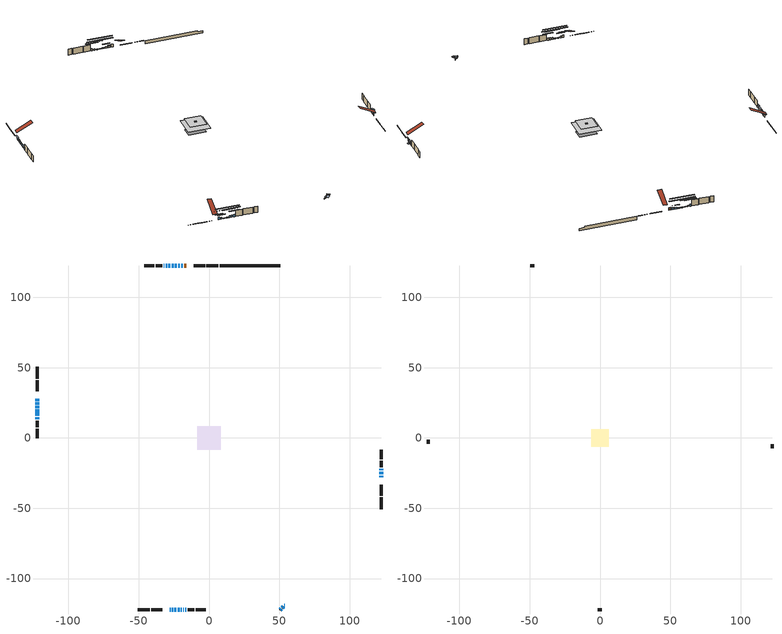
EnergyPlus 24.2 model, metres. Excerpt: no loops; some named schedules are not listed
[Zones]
conditioned space
 floor outside (Floor1 construction): -0.68,-0.68 -0.68,0.68 0.68,0.68 0.68,-0.68 z0.42
 floor outside (Floor2 construction): -2.67,-2.67 -2.67,2.67 2.67,2.67 2.67,-2.67 z0.42
 floor adiabatic (AdiabaticFloorConstruction): -8.28,-8.28 -8.28,8.28 8.28,8.28 8.28,-8.28 z2.86
 floor foundation (Slab1 construction): -6.64,-4.14 -6.64,4.14 6.64,4.14 6.64,-4.14 z-2.32
 wall outside (RimJoist1 construction): 6.64,122.4 -1.88,122.4 / -50.7,-122.4 -42.18,-122.4 / -122.4,50.7 -122.4,42.18 / 122.4,-50.7 122.4,-42.18 z0.42:0.72
 wall outside (RimJoist2 construction): -2.81,122.4 -10.89,122.4 / -41.25,-122.4 -33.17,-122.4 / -122.4,41.25 -122.4,33.17 / 122.4,-41.25 122.4,-33.17 z0.42:0.72
 wall outside (AdiabaticWallConstruction 1): -16.03,122.4 -17.58,122.4 z0.42:2.45
 wall outside (AdiabaticWallConstruction): -122.4,28.03 -122.4,26.2 / -28.03,-122.4 -27.27,-122.4 / -16.86,-122.4 -16.1,-122.4 z0.42:2.25; -122.4,25.27 -122.4,23.75 / -122.4,22.82 -122.4,21.29 / 122.4,-28.03 122.4,-26.81 / 122.4,-25.88 122.4,-24.05 / -122.4,20.36 -122.4,15.79 / -122.4,14.86 -122.4,13.34 z0.42:1.94; -18.51,122.4 -19.73,122.4 / -20.66,122.4 -21.88,122.4 / -26.34,-122.4 -25.57,-122.4 z0.42:1.64; 50.7,-122.4 51.56,-121.54 / -29.87,122.4 -30.78,122.4 z0.42:1.34; 52.22,-120.88 52.94,-120.16 / -22.81,122.4 -24.23,122.4 / -25.16,122.4 -26.59,122.4 / -27.51,122.4 -28.94,122.4 / -24.65,-122.4 -23.22,-122.4 / -22.29,-122.4 -20.87,-122.4 z0.42:1.03; 122.4,-23.12 122.4,-21.9 z0.42:1.84; -31.71,122.4 -32.32,122.4 / -19.94,-122.4 -19.33,-122.4 / -18.4,-122.4 -17.79,-122.4 z0.42:1.95; 53.59,-119.51 53.81,-119.29 z0.42:2.55
 wall outside (Wall1 construction): -33.25,122.4 -37.99,122.4 / -15.17,-122.4 -10.43,-122.4 / -122.4,12.41 -122.4,7.67 / 122.4,-20.97 122.4,-16.23 z0.42:5.3
 wall outside (Wall2 construction): -38.92,122.4 -45.98,122.4 / -9.5,-122.4 -2.45,-122.4 / -122.4,6.74 -122.4,-0.32 / 122.4,-15.3 122.4,-8.25 z0.42:5.3
 wall foundation (FoundationWall1 construction): 7.57,122.4,-2.32 7.57,122.4,0.42 46.39,122.4,0.42 46.39,122.4,-0.59 50.7,122.4,-0.59 50.7,122.4,-2.32
 window (WindowConstruction 18): -122.4,28.03 -122.4,26.2 z0.42:2.25
 window (WindowConstruction 7): -122.4,25.27 -122.4,23.75 z0.42:1.94
 window (WindowConstruction 8): -122.4,22.82 -122.4,21.29 z0.42:1.94
 window (WindowConstruction 9): 122.4,-28.03 122.4,-26.81 z0.42:1.94
 window (WindowConstruction 10): 122.4,-25.88 122.4,-24.05 z0.42:1.94
 window (WindowConstruction 11): -18.51,122.4 -19.73,122.4 z0.42:1.64
 window (WindowConstruction 12): -20.66,122.4 -21.88,122.4 z0.42:1.64
 window (WindowConstruction 13): -28.03,-122.4 -27.27,-122.4 z0.42:2.25
 window (WindowConstruction 14): -26.34,-122.4 -25.58,-122.4 z0.42:1.64
 window (WindowConstruction 15): 50.7,-122.4 51.56,-121.54 z0.42:1.33
 window (WindowConstruction 19): 52.22,-120.88 52.94,-120.16 z0.42:1.03
 window (WindowConstruction 16): -122.4,20.36 -122.4,15.79 z0.42:1.94
 window (WindowConstruction 17): -122.4,14.86 -122.4,13.34 z0.42:1.94
 window (WindowConstruction 20): -22.81,122.4 -24.23,122.4 z0.42:1.03
 window (WindowConstruction 21): -25.16,122.4 -26.58,122.4 z0.42:1.03
 window (WindowConstruction 22): -27.51,122.4 -28.94,122.4 z0.42:1.03
 window (WindowConstruction 23): -24.65,-122.4 -23.22,-122.4 z0.42:1.03
 window (WindowConstruction 24): -22.29,-122.4 -20.87,-122.4 z0.42:1.03
 window (WindowConstruction): 122.4,-23.12 122.4,-21.9 z0.42:1.84
 window (WindowConstruction 1): -29.87,122.4 -30.78,122.4 z0.42:1.33
 window (WindowConstruction 2): -31.71,122.4 -32.32,122.4 z0.42:1.94
 window (WindowConstruction 3): -19.94,-122.4 -19.33,-122.4 z0.42:1.94
 window (WindowConstruction 4): -18.4,-122.4 -17.79,-122.4 z0.42:1.94
 window (WindowConstruction 5): -16.86,-122.4 -16.1,-122.4 z0.42:2.25
 window (WindowConstruction 6): 53.59,-119.51 53.81,-119.29 z0.42:2.55
 door (Door): -16.03,122.4 -17.58,122.4 z0.42:2.45
 ceiling adiabatic (AdiabaticFloorConstruction): 8.28,-8.28 8.28,8.28 -8.28,8.28 -8.28,-8.28 z2.86
attic - vented
 floor to conditioned space (Floor3 construction Reversed): -0.68,-0.68 -0.68,0.68 0.68,0.68 0.68,-0.68 z5.3
 floor to conditioned space (Floor4 construction Reversed): -6.17,-6.17 -6.17,6.17 6.17,6.17 6.17,-6.17 z5.3
 wall outside (Wall3 construction): -46.9,122.4 -49.77,122.4 / -1.52,-122.4 1.35,-122.4 / -122.4,-1.25 -122.4,-4.11 / 122.4,-7.32 122.4,-4.45 z0.42:5.3
 roof outside (Roof1 construction): -15.1,122.4,5.3 -15.1,110.66,11.17 -11.82,110.66,11.17 -11.82,122.4,5.3; -28.96,-122.4,5.3 -28.96,-110.66,11.17 -32.24,-110.66,11.17 -32.24,-122.4,5.3; -122.4,28.96,5.3 -110.66,28.96,11.17 -110.66,32.24,11.17 -122.4,32.24,5.3; 122.4,-28.96,5.3 110.66,-28.96,11.17 110.66,-32.24,11.17 122.4,-32.24,5.3
shading: -122.4,25.29 -122.4,28.94 -123.01,28.94 -123.01,25.29 z3.16; -122.4,23.14 -122.4,25.88 -123.01,25.88 -123.01,23.14 z2.55; -122.4,20.68 -122.4,23.43 -123.01,23.43 -123.01,20.68 z2.55; 122.4,-25.59 122.4,-29.25 123.01,-29.25 123.01,-25.59 z3.16; 122.4,-22.83 122.4,-27.1 123.01,-27.1 123.01,-22.83 z3.16; -20.03,122.4 -18.21,122.4 -18.21,123.01 -20.03,123.01 z1.94; -24.01,122.4 -18.53,122.4 -18.53,123.01 -24.01,123.01 z3.77; -24.76,-122.4 -30.54,-122.4 -30.54,-123.01 -24.76,-123.01 z4.76; -23.07,-122.4 -28.85,-122.4 -28.85,-123.01 -23.07,-123.01 z4.15; 51.67,-121.43 50.59,-122.5 51.02,-122.94 52.1,-121.86 z1.48; 53.58,-119.52 51.57,-121.52 53.3,-123.25 55.31,-121.24 z1.94; -122.4,15.33 -122.4,20.82 -123.01,20.82 -123.01,15.33 z2.4; -122.4,12.43 -122.4,15.77 -123.01,15.77 -123.01,12.43 z2.86; -30.78,122.4 -16.26,122.4 -16.26,123.01 -30.78,123.01 z7.58; -35.05,122.4 -16.7,122.4 -16.7,123.01 -35.05,123.01 z9.49; -35.65,122.4 -20.81,122.4 -20.81,123.01 -35.65,123.01 z7.74; -16.51,-122.4 -31.35,-122.4 -31.35,-123.01 -16.51,-123.01 z7.74; -12.64,-122.4 -30.52,-122.4 -30.52,-123.01 -12.64,-123.01 z9.26; 122.4,-21.75 122.4,-23.27 124.84,-23.27 124.84,-21.75 z1.99; -36.19,122.4 -24.46,122.4 -24.46,123.01 -36.19,123.01 z6.74; -36.59,122.4 -27.44,122.4 -27.44,123.01 -36.59,123.01 z6.21; -13.92,-122.4 -25.35,-122.4 -25.35,-123.01 -13.92,-123.01 z7.35; -11.92,-122.4 -24.27,-122.4 -24.27,-123.01 -11.92,-123.01 z7.81; -12.67,-122.4 -20.29,-122.4 -20.29,-123.01 -12.67,-123.01 z5.68; 53.91,-119.18 53.49,-119.61 55.21,-121.34 55.64,-120.91 z2.7
[Building]
Building 1: Terrain=Suburbs
[Site:Location]
Edmonton Intl AP_AB: Latitude {deg}=53.31; Longitude {deg}=-113.58; Time Zone {hr}=-7; Elevation {m}=723; Keep Site Location Information=Yes
[Site:GroundTemperature:Shallow]
-1.56185, -3.61833, -3.78302, -2.80711, 1.11059, 5.01004, 8.39065, 10.5322, 10.7141, 8.97234, 5.67794, 1.89811
[Site:WaterMainsTemperature]
Calculation Method=Schedule; Temperature Schedule=mains temperature schedule
[Material] Roughness=Rough; Thermal Absorptance=0.9
Name | Thickness {m} | Conductivity {W/m-K} | Density {kg/m3} | Specific Heat {J/kg-K} | Solar Absorptance | Visible Absorptance
asphalt or fiberglass shingles | 0.00635 | 0.162714 | 1121.4 | 1465.45 | 0.4 | 0.4
ceiling loosefill ins | 0.254 | 0.0480833 | 16.02 | 1046.75 | 0.7 | 0.7
ceiling loosefill ins 1 | 0.338667 | 0.0480833 | 16.02 | 1046.75 | 0.7 | 0.7
ceiling stud and cavity | 0.1397 | 0.13334 | 65.682 | 1177.47 | 0.7 | 0.7
ceiling stud and cavity 1 | 0.1397 | 0.0900535 | 65.682 | 1177.47 | 0.7 | 0.7
concrete 4.0 in. | 0.1016 | 1.803125 | 2242.8 | 837.4 | 0.7 | 0.7
concrete 8.0 in. | 0.2032 | 1.803125 | 2242.8 | 837.4 | 0.7 | 0.7
door material | 0.04445 | 0.053851 | 512.64 | 1214.23 | 0.7 | 0.7
exterior vertical ins | 0.0883892 | 0.029427 | 32.04 | 1214.23 | 0.7 | 0.7
floor covering | 0.0127 | 0.0433444 | 54.468 | 1339.84 | 0.6 | 0.6
floor rigid ins | 0.155448 | 0.029427 | 32.04 | 1214.23 | 0.7 | 0.7
floor rigid ins 1 | 0.103632 | 0.029427 | 32.04 | 1214.23 | 0.7 | 0.7
floor rigid ins 2; wall rigid ins 1 | 0.512978 | 0.029427 | 32.04 | 1214.23 | 0.7 | 0.7
floor stud and cavity | 0.1397 | 0.259106 | 92.3553 | 1139.71 | 0.7 | 0.7
floor stud and cavity 1 | 0.1397 | 0.0956799 | 92.3553 | 1139.71 | 0.7 | 0.7
floor stud and cavity 2 | 0.1397 | 1.75129 | 37.0049 | 1207.88 | 0.7 | 0.7
furniture material conditioned space 1 | 0.1524 | 0.115458 | 640.8 | 1214.23 | 0.6 | 0.6
gypsum board | 0.0127 | 0.160291 | 801 | 837.4 | 0.6 | 0.6
gypsum board 1 | 0.0127 | 0.160291 | 801 | 837.4 | 0.7 | 0.7
osb sheathing 0.5 in. | 0.0127 | 0.115458 | 512.64 | 1214.23 | 0.7 | 0.7
osb sheathing 0.75 in. | 0.01905 | 0.115458 | 512.64 | 1214.23 | 0.7 | 0.7
osb sheathing 2.0 in. | 0.0508 | 0.115458 | 512.64 | 1214.23 | 0.7 | 0.7
rim joist rigid ins; wall rigid ins | 0.051816 | 0.029427 | 32.04 | 1214.23 | 0.7 | 0.7
rim joist stud and cavity | 0.0508 | 0.0451784 | 125.044 | 1163.47 | 0.6 | 0.6
rim joist stud and cavity 1 | 0.0508 | 0.0407152 | 125.044 | 1163.47 | 0.6 | 0.6
wall stud and cavity | 0.1397 | 0.236131 | 139.0536 | 1170.24 | 0.7 | 0.7
wall stud and cavity 1 | 0.1397 | 0.234733 | 139.0536 | 1170.24 | 0.7 | 0.7
wall stud and cavity 2 | 0.0889 | 6.9971 | 50.32683 | 1063.81 | 0.6 | 0.6
wall stud and cavity 3 | 0.0889 | 0.380278 | 52.3479 | 1209.89 | 0.7 | 0.7
wall stud and cavity 4 | 0.0889 | 0.391764 | 83.0341 | 1211.67 | 0.7 | 0.7
wood siding | 0.0254 | 0.102417 | 544.68 | 1172.36 | 0.4 | 0.4
wood siding 1 | 0.00254 | 0.102417 | 544.68 | 1172.36 | 0.4 | 0.4
wood siding 2; wood siding 3; wood siding 4 | 0.0254 | 0.102417 | 544.68 | 1172.36 | 0.7 | 0.7
[WindowMaterial:SimpleGlazingSystem]
Name | U-Factor {W/m2-K} | Solar Heat Gain Coefficient
WindowMaterial | 2.282556 | 0.63
WindowMaterial 1 | 2.302429 | 0.59
WindowMaterial 10 | 2.222937 | 0.53
WindowMaterial 11 | 2.94859 | 0.64
WindowMaterial 12 | 2.29448 | 0.61
WindowMaterial 13 | 2.15083 | 0.59
WindowMaterial 14 | 2.268361 | 0.65
WindowMaterial 15 | 2.31549 | 0.57
WindowMaterial 16 | 2.27461 | 0.48
WindowMaterial 2 | 2.30697 | 0.59
WindowMaterial 3 | 2.2695 | 0.48
WindowMaterial 4 | 2.22691 | 0.52
WindowMaterial 5 | 2.35864 | 0.51
WindowMaterial 6 | 2.18489 | 0.56
WindowMaterial 7 | 2.24111 | 0.51
WindowMaterial 8 | 2.28085 | 0.63
WindowMaterial 9 | 2.27234 | 0.64
[Construction]
AdiabaticFloorConstruction: floor stud and cavity 2, floor rigid ins 2, osb sheathing 0.75 in., floor covering
AdiabaticWallConstruction: wood siding 3, wall rigid ins 1, wall stud and cavity 3, gypsum board
AdiabaticWallConstruction 1: wood siding 4, wall rigid ins 1, wall stud and cavity 3, gypsum board
Door: door material
Floor1 construction: floor stud and cavity, floor rigid ins, osb sheathing 0.75 in., floor covering
Floor2 construction: floor stud and cavity 1, floor rigid ins 1, osb sheathing 0.75 in., floor covering
Floor3 construction Reversed: gypsum board, ceiling stud and cavity, ceiling loosefill ins
Floor4 construction Reversed: gypsum board, ceiling stud and cavity 1, ceiling loosefill ins 1
FoundationWall1 construction: concrete 8.0 in., gypsum board 1
furniture construction conditioned space 1: furniture material conditioned space 1
PartitionWallConstruction: gypsum board, wall stud and cavity 4, gypsum board
RimJoist1 construction: wood siding 2, osb sheathing 2.0 in., rim joist stud and cavity
RimJoist2 construction: wood siding 2, rim joist rigid ins, osb sheathing 2.0 in., rim joist stud and cavity 1
Roof1 construction: asphalt or fiberglass shingles
Slab1 construction: concrete 4.0 in.
Wall1 construction: wood siding, wall rigid ins, osb sheathing 0.5 in., wall stud and cavity, gypsum board
Wall2 construction: wood siding, wall rigid ins, osb sheathing 0.5 in., wall stud and cavity 1, gypsum board
Wall3 construction: wood siding 1, wall stud and cavity 2
WindowConstruction: WindowMaterial
WindowConstruction 1: WindowMaterial 1
WindowConstruction 10: WindowMaterial 9
WindowConstruction 11; WindowConstruction 12: WindowMaterial 10
WindowConstruction 13; WindowConstruction 5: WindowMaterial 4
WindowConstruction 14: WindowMaterial 11
WindowConstruction 15: WindowMaterial 12
WindowConstruction 16: WindowMaterial 13
WindowConstruction 17; WindowConstruction 8: WindowMaterial 7
WindowConstruction 18: WindowMaterial 14
WindowConstruction 19: WindowMaterial 15
WindowConstruction 2; WindowConstruction 4: WindowMaterial 2
WindowConstruction 20; WindowConstruction 21; WindowConstruction 22; WindowConstruction 23; WindowConstruction 24: WindowMaterial 16
WindowConstruction 3: WindowMaterial 3
WindowConstruction 6: WindowMaterial 5
WindowConstruction 7: WindowMaterial 6
WindowConstruction 9: WindowMaterial 8
[Zone] Multiplier=1; Part of Total Floor Area=Yes
Name | Volume {m3}
attic - vented | 142.5
conditioned space | 1096.8
[Space]
Name | Zone | Volume {m3}
attic - vented 1 | attic - vented | 142.5
conditioned space 1 | conditioned space | 1096.8
[ZoneInfiltration:EffectiveLeakageArea]
infil attic - vented 1: Zone or Space=attic - vented 1; Schedule=Always On Discrete; Effective Air Leakage Area {cm2}=5357.91; Stack Coefficient=0.000747239; Wind Coefficient=1.84693e-05
[ZoneMixing]
whole house fan mix: Zone or Space=attic - vented; Schedule=Always On Continuous; Design Flow Rate Calculation Method=Flow/Zone; Design Flow Rate {m3/s}=0; Source Zone or Space=conditioned space
[SurfaceProperty:ExposedFoundationPerimeter]
Slab1: Exposed Perimeter Calculation Method=TotalExposedPerimeter; Total Exposed Perimeter {m}=43.13
[InternalMass] Zone or ZoneList=conditioned space; Space or SpaceList=conditioned space 1
Name | Construction | Surface Area {m2}
furniture mass conditioned space 1 | furniture construction conditioned space 1 | 165.792
partition wall mass | PartitionWallConstruction | 414.48
[Lights]
interior lighting: Zone or ZoneList or Space or SpaceList=conditioned space 1; Schedule=interior lighting schedule; Design Level Calculation Method=LightingLevel; Lighting Level {W}=343.2; Return Air Fraction=0; Fraction Radiant=0.6; Fraction Visible=0.2; Fraction Replaceable=1
[People]
occupants: Zone or ZoneList or Space or SpaceList=conditioned space 1; Number of People Schedule=occupants schedule; Number of People Calculation Method=People; Number of People=3; Fraction Radiant=0.314171; Sensible Heat Fraction=0.56303; Activity Level Schedule=occupants activity schedule; Carbon Dioxide Generation Rate {m3/s-W}=0; Enable ASHRAE 55 Comfort Warnings=No; Mean Radiant Temperature Calculation Type=EnclosureAveraged
[ElectricEquipment] Zone or ZoneList or Space or SpaceList=conditioned space 1; Design Level Calculation Method=EquipmentLevel
Name | Schedule | Design Level {W} | Fraction Latent | Fraction Radiant | Fraction Lost
clothes dryer | clothes dryer schedule | 140.772 | 0.015 | 0.081 | 0.85
clothes washer | clothes washer schedule | 32.1985 | 0.03 | 0.162 | 0.7
cooking range | cooking range schedule | 215.147 | 0.08 | 0.432 | 0.2
dishwasher | dishwasher schedule | 66.8632 | 0.3 | 0.18 | 0.4
fridge | fridge schedule | 72.9452 | 0 | 0.6 | 0
mech vent house fan | mech vent house fan schedule | 25.3333 | 0 | 0 | 0.5
mech vent house fan cfis | mech vent house fan cfis schedule | 0 | 0 | 0 | 0
mech vent range fan 0 | mech vent range fan 0 schedule | 57 | 0 | 0 | 1
mech vent range fan 1 | mech vent range fan 1 schedule | 57 | 0 | 0 | 1
misc plug loads | misc plug loads schedule | 494.7 | 0.045 | 0.513 | 0.1
whole house fan | Always On Discrete | 0 | 0 | 0 | 1
[OtherEquipment] Zone or ZoneList or Space or SpaceList=conditioned space 1; Design Level Calculation Method=EquipmentLevel
Name | Fuel Type | Schedule | Design Level {W} | Fraction Latent | Fraction Radiant | Fraction Lost
clothes dryer 1 | Electricity | clothes dryer schedule | 0 | 0.015 | 0.081 | 0.85
cooking range 1 | Electricity | cooking range schedule | 0 | 0.08 | 0.432 | 0.2
general water use latent | None | general water use schedule | 62.594 | 1 | 0 | 0
general water use sensible | None | general water use schedule | -61.6891 | 0 | 0.6 | 0
mech vent house fan latent load | None | Always On Discrete | 0 | 1 | 0 | 0
mech vent house fan sensible load | None | Always On Discrete | 0 | 0 | 0 | 0
water heater energy adjustment1 | NaturalGas | Always On Discrete | 0.01 | 0 | 0 | 1
[ZoneInfiltration:DesignFlowRate] Zone or ZoneList or Space or SpaceList=conditioned space 1; Schedule=Always On Discrete; Design Flow Rate Calculation Method=Flow/Zone; Design Flow Rate {m3/s}=0
infil flow; natural vent flow; whole house fan flow
[Foundation:Kiva]
Foundation Kiva 1: Initial Indoor Air Temperature {C}=18; Wall Height Above Grade {m}=0.420014; Wall Depth Below Slab {m}=0.2032; Custom Block Material Name 1=exterior vertical ins; Custom Block Depth 1 {m}=2.74; Custom Block X Position 1 {m}=0.2159; Custom Block Z Position 1 {m}=0
[Foundation:Kiva:Settings]
Soil Conductivity {W/m-K}=0.849921; Soil Density {kg/m3}=1842.3; Soil Specific Heat {J/kg-K}=418.7; Ground Solar Absorptivity=0.9; Ground Thermal Absorptivity=0.9; Ground Surface Roughness {m}=0.03; Far-Field Width {m}=40; Deep-Ground Boundary Condition=ZeroFlux; Deep-Ground Depth {m}=40; Minimum Cell Dimension {m}=0.2; Maximum Cell Growth Coefficient=3; Simulation Timestep=Timestep
[Exterior:Lights]
exterior lighting: Schedule=exterior lighting schedule; Design Level {W}=75.6
[Schedule:Constant]
Name | Hourly Value
Always On Continuous; mech vent house fan schedule; mech vent house fan cfis schedule; Always On Discrete | 1
occupants activity schedule | 117.228
fridge schedule | 0
[Schedule:Week:Daily]
interior lighting schedule Week Rule - Jan1-Jan27: interior lighting schedule day, interior lighting schedule day, interior lighting schedule day, interior lighting schedule day, interior lighting schedule day, interior lighting schedule day, interior lighting schedule day, interior lighting schedule default day, interior lighting schedule default day, interior lighting schedule default day, interior lighting schedule default day, interior lighting schedule default day
interior lighting schedule Week Rule - Jan28-Feb3: interior lighting schedule day, interior lighting schedule day, interior lighting schedule day, interior lighting schedule day, interior lighting schedule day 1, interior lighting schedule day 1, interior lighting schedule day 1, interior lighting schedule default day, interior lighting schedule default day, interior lighting schedule default day, interior lighting schedule default day, interior lighting schedule default day
interior lighting schedule Week Rule - Feb4-Feb24: interior lighting schedule day 1, interior lighting schedule day 1, interior lighting schedule day 1, interior lighting schedule day 1, interior lighting schedule day 1, interior lighting schedule day 1, interior lighting schedule day 1, interior lighting schedule default day, interior lighting schedule default day, interior lighting schedule default day, interior lighting schedule default day, interior lighting schedule default day
interior lighting schedule Week Rule - Feb25-Mar3: interior lighting schedule day 1, interior lighting schedule day 1, interior lighting schedule day 1, interior lighting schedule day 1, interior lighting schedule day 2, interior lighting schedule day 2, interior lighting schedule day 2, interior lighting schedule default day, interior lighting schedule default day, interior lighting schedule default day, interior lighting schedule default day, interior lighting schedule default day
interior lighting schedule Week Rule - Mar4-Mar31: interior lighting schedule day 2, interior lighting schedule day 2, interior lighting schedule day 2, interior lighting schedule day 2, interior lighting schedule day 2, interior lighting schedule day 2, interior lighting schedule day 2, interior lighting schedule default day, interior lighting schedule default day, interior lighting schedule default day, interior lighting schedule default day, interior lighting schedule default day
interior lighting schedule Week Rule - Apr1-Apr28: interior lighting schedule day 3, interior lighting schedule day 3, interior lighting schedule day 3, interior lighting schedule day 3, interior lighting schedule day 3, interior lighting schedule day 3, interior lighting schedule day 3, interior lighting schedule default day, interior lighting schedule default day, interior lighting schedule default day, interior lighting schedule default day, interior lighting schedule default day
interior lighting schedule Week Rule - Apr29-May5: interior lighting schedule day 3, interior lighting schedule day 3, interior lighting schedule day 4, interior lighting schedule day 4, interior lighting schedule day 4, interior lighting schedule day 4, interior lighting schedule day 4, interior lighting schedule default day, interior lighting schedule default day, interior lighting schedule default day, interior lighting schedule default day, interior lighting schedule default day
interior lighting schedule Week Rule - May6-May26: interior lighting schedule day 4, interior lighting schedule day 4, interior lighting schedule day 4, interior lighting schedule day 4, interior lighting schedule day 4, interior lighting schedule day 4, interior lighting schedule day 4, interior lighting schedule default day, interior lighting schedule default day, interior lighting schedule default day, interior lighting schedule default day, interior lighting schedule default day
interior lighting schedule Week Rule - May27-Jun2: interior lighting schedule day 4, interior lighting schedule day 4, interior lighting schedule day 4, interior lighting schedule day 4, interior lighting schedule day 4, interior lighting schedule day 5, interior lighting schedule day 5, interior lighting schedule default day, interior lighting schedule default day, interior lighting schedule default day, interior lighting schedule default day, interior lighting schedule default day
interior lighting schedule Week Rule - Jun3-Jun30: interior lighting schedule day 5, interior lighting schedule day 5, interior lighting schedule day 5, interior lighting schedule day 5, interior lighting schedule day 5, interior lighting schedule day 5, interior lighting schedule day 5, interior lighting schedule default day, interior lighting schedule default day, interior lighting schedule default day, interior lighting schedule default day, interior lighting schedule default day
interior lighting schedule Week Rule - Jul1-Jul28: interior lighting schedule day 6, interior lighting schedule day 6, interior lighting schedule day 6, interior lighting schedule day 6, interior lighting schedule day 6, interior lighting schedule day 6, interior lighting schedule day 6, interior lighting schedule default day, interior lighting schedule default day, interior lighting schedule default day, interior lighting schedule default day, interior lighting schedule default day
interior lighting schedule Week Rule - Jul29-Aug4: interior lighting schedule day 6, interior lighting schedule day 6, interior lighting schedule day 6, interior lighting schedule day 7, interior lighting schedule day 7, interior lighting schedule day 7, interior lighting schedule day 7, interior lighting schedule default day, interior lighting schedule default day, interior lighting schedule default day, interior lighting schedule default day, interior lighting schedule default day
interior lighting schedule Week Rule - Aug5-Aug25: interior lighting schedule day 7, interior lighting schedule day 7, interior lighting schedule day 7, interior lighting schedule day 7, interior lighting schedule day 7, interior lighting schedule day 7, interior lighting schedule day 7, interior lighting schedule default day, interior lighting schedule default day, interior lighting schedule default day, interior lighting schedule default day, interior lighting schedule default day
interior lighting schedule Week Rule - Aug26-Sep1: interior lighting schedule day 7, interior lighting schedule day 7, interior lighting schedule day 7, interior lighting schedule day 7, interior lighting schedule day 7, interior lighting schedule day 7, interior lighting schedule day 8, interior lighting schedule default day, interior lighting schedule default day, interior lighting schedule default day, interior lighting schedule default day, interior lighting schedule default day
interior lighting schedule Week Rule - Sep2-Sep29: interior lighting schedule day 8, interior lighting schedule day 8, interior lighting schedule day 8, interior lighting schedule day 8, interior lighting schedule day 8, interior lighting schedule day 8, interior lighting schedule day 8, interior lighting schedule default day, interior lighting schedule default day, interior lighting schedule default day, interior lighting schedule default day, interior lighting schedule default day
interior lighting schedule Week Rule - Sep30-Oct6: interior lighting schedule day 8, interior lighting schedule day 9, interior lighting schedule day 9, interior lighting schedule day 9, interior lighting schedule day 9, interior lighting schedule day 9, interior lighting schedule day 9, interior lighting schedule default day, interior lighting schedule default day, interior lighting schedule default day, interior lighting schedule default day, interior lighting schedule default day
interior lighting schedule Week Rule - Oct7-Oct27: interior lighting schedule day 9, interior lighting schedule day 9, interior lighting schedule day 9, interior lighting schedule day 9, interior lighting schedule day 9, interior lighting schedule day 9, interior lighting schedule day 9, interior lighting schedule default day, interior lighting schedule default day, interior lighting schedule default day, interior lighting schedule default day, interior lighting schedule default day
interior lighting schedule Week Rule - Oct28-Nov3: interior lighting schedule day 9, interior lighting schedule day 9, interior lighting schedule day 9, interior lighting schedule day 9, interior lighting schedule day 10, interior lighting schedule day 10, interior lighting schedule day 10, interior lighting schedule default day, interior lighting schedule default day, interior lighting schedule default day, interior lighting schedule default day, interior lighting schedule default day
interior lighting schedule Week Rule - Nov4-Nov24: interior lighting schedule day 10, interior lighting schedule day 10, interior lighting schedule day 10, interior lighting schedule day 10, interior lighting schedule day 10, interior lighting schedule day 10, interior lighting schedule day 10, interior lighting schedule default day, interior lighting schedule default day, interior lighting schedule default day, interior lighting schedule default day, interior lighting schedule default day
interior lighting schedule Week Rule - Nov25-Dec1: interior lighting schedule day 10, interior lighting schedule day 10, interior lighting schedule day 10, interior lighting schedule day 10, interior lighting schedule day 10, interior lighting schedule day 10, interior lighting schedule day 11, interior lighting schedule default day, interior lighting schedule default day, interior lighting schedule default day, interior lighting schedule default day, interior lighting schedule default day
interior lighting schedule Week Rule - Dec2-Dec31: interior lighting schedule day 11, interior lighting schedule day 11, interior lighting schedule day 11, interior lighting schedule day 11, interior lighting schedule day 11, interior lighting schedule day 11, interior lighting schedule day 11, interior lighting schedule default day, interior lighting schedule default day, interior lighting schedule default day, interior lighting schedule default day, interior lighting schedule default day
occupants schedule Week Rule - Jan1-Dec31: occupants schedule day, occupants schedule day, occupants schedule day, occupants schedule day, occupants schedule day, occupants schedule day, occupants schedule day, occupants schedule default day, occupants schedule default day, occupants schedule default day, occupants schedule default day, occupants schedule default day
clothes dryer schedule Week Rule - Jan1-Dec31: clothes dryer schedule day, clothes dryer schedule day, clothes dryer schedule day, clothes dryer schedule day, clothes dryer schedule day, clothes dryer schedule day, clothes dryer schedule day, clothes dryer schedule default day, clothes dryer schedule default day, clothes dryer schedule default day, clothes dryer schedule default day, clothes dryer schedule default day
clothes washer schedule Week Rule - Jan1-Dec31: clothes washer schedule day, clothes washer schedule day, clothes washer schedule day, clothes washer schedule day, clothes washer schedule day, clothes washer schedule day, clothes washer schedule day, clothes washer schedule default day, clothes washer schedule default day, clothes washer schedule default day, clothes washer schedule default day, clothes washer schedule default day
cooking range schedule Week Rule - Jan1-Dec31: cooking range schedule day, cooking range schedule day, cooking range schedule day, cooking range schedule day, cooking range schedule day, cooking range schedule day, cooking range schedule day, cooking range schedule default day, cooking range schedule default day, cooking range schedule default day, cooking range schedule default day, cooking range schedule default day
dishwasher schedule Week Rule - Jan1-Dec31: dishwasher schedule day, dishwasher schedule day, dishwasher schedule day, dishwasher schedule day, dishwasher schedule day, dishwasher schedule day, dishwasher schedule day, dishwasher schedule default day, dishwasher schedule default day, dishwasher schedule default day, dishwasher schedule default day, dishwasher schedule default day
mech vent range fan 0 schedule Week Rule - Jan1-Dec31: mech vent range fan 0 schedule day, mech vent range fan 0 schedule day, mech vent range fan 0 schedule day, mech vent range fan 0 schedule day, mech vent range fan 0 schedule day, mech vent range fan 0 schedule day, mech vent range fan 0 schedule day, mech vent range fan 0 schedule default day, mech vent range fan 0 schedule default day, mech vent range fan 0 schedule default day, mech vent range fan 0 schedule default day, mech vent range fan 0 schedule default day
mech vent range fan 1 schedule Week Rule - Jan1-Dec31: mech vent range fan 1 schedule day, mech vent range fan 1 schedule day, mech vent range fan 1 schedule day, mech vent range fan 1 schedule day, mech vent range fan 1 schedule day, mech vent range fan 1 schedule day, mech vent range fan 1 schedule day, mech vent range fan 1 schedule default day, mech vent range fan 1 schedule default day, mech vent range fan 1 schedule default day, mech vent range fan 1 schedule default day, mech vent range fan 1 schedule default day
misc plug loads schedule Week Rule - Jan1-Dec31: misc plug loads schedule day, misc plug loads schedule day, misc plug loads schedule day, misc plug loads schedule day, misc plug loads schedule day, misc plug loads schedule day, misc plug loads schedule day, misc plug loads schedule default day, misc plug loads schedule default day, misc plug loads schedule default day, misc plug loads schedule default day, misc plug loads schedule default day
general water use schedule Week Rule - Jan1-Dec31: general water use schedule day, general water use schedule day, general water use schedule day, general water use schedule day, general water use schedule day, general water use schedule day, general water use schedule day, general water use schedule default day, general water use schedule default day, general water use schedule default day, general water use schedule default day, general water use schedule default day
exterior lighting schedule Week Rule - Jan1-Jan27: exterior lighting schedule day, exterior lighting schedule day, exterior lighting schedule day, exterior lighting schedule day, exterior lighting schedule day, exterior lighting schedule day, exterior lighting schedule day, exterior lighting schedule default day, exterior lighting schedule default day, exterior lighting schedule default day, exterior lighting schedule default day, exterior lighting schedule default day
exterior lighting schedule Week Rule - Jan28-Feb3: exterior lighting schedule day, exterior lighting schedule day, exterior lighting schedule day, exterior lighting schedule day, exterior lighting schedule day 1, exterior lighting schedule day 1, exterior lighting schedule day 1, exterior lighting schedule default day, exterior lighting schedule default day, exterior lighting schedule default day, exterior lighting schedule default day, exterior lighting schedule default day
exterior lighting schedule Week Rule - Feb4-Feb24: exterior lighting schedule day 1, exterior lighting schedule day 1, exterior lighting schedule day 1, exterior lighting schedule day 1, exterior lighting schedule day 1, exterior lighting schedule day 1, exterior lighting schedule day 1, exterior lighting schedule default day, exterior lighting schedule default day, exterior lighting schedule default day, exterior lighting schedule default day, exterior lighting schedule default day
[Schedule:Year]
interior lighting schedule: interior lighting schedule Week Rule - Jan1-Jan27, 1, 1, 1, 27, interior lighting schedule Week Rule - Jan28-Feb3, 1, 28, 2, 3, interior lighting schedule Week Rule - Feb4-Feb24, 2, 4, 2, 24, interior lighting schedule Week Rule - Feb25-Mar3, 2, 25, 3, 3, interior lighting schedule Week Rule - Mar4-Mar31, 3, 4, 3, 31, interior lighting schedule Week Rule - Apr1-Apr28, 4, 1, 4, 28, interior lighting schedule Week Rule - Apr29-May5, 4, 29, 5, 5, interior lighting schedule Week Rule - May6-May26, 5, 6, 5, 26, interior lighting schedule Week Rule - May27-Jun2, 5, 27, 6, 2, interior lighting schedule Week Rule - Jun3-Jun30, 6, 3, 6, 30, interior lighting schedule Week Rule - Jul1-Jul28, 7, 1, 7, 28, interior lighting schedule Week Rule - Jul29-Aug4, 7, 29, 8, 4, interior lighting schedule Week Rule - Aug5-Aug25, 8, 5, 8, 25, interior lighting schedule Week Rule - Aug26-Sep1, 8, 26, 9, 1, interior lighting schedule Week Rule - Sep2-Sep29, 9, 2, 9, 29, interior lighting schedule Week Rule - Sep30-Oct6, 9, 30, 10, 6, interior lighting schedule Week Rule - Oct7-Oct27, 10, 7, 10, 27, interior lighting schedule Week Rule - Oct28-Nov3, 10, 28, 11, 3, interior lighting schedule Week Rule - Nov4-Nov24, 11, 4, 11, 24, interior lighting schedule Week Rule - Nov25-Dec1, 11, 25, 12, 1, interior lighting schedule Week Rule - Dec2-Dec31, 12, 2, 12, 31
occupants schedule: occupants schedule Week Rule - Jan1-Dec31, 1, 1, 12, 31
clothes dryer schedule: clothes dryer schedule Week Rule - Jan1-Dec31, 1, 1, 12, 31
clothes washer schedule: clothes washer schedule Week Rule - Jan1-Dec31, 1, 1, 12, 31
cooking range schedule: cooking range schedule Week Rule - Jan1-Dec31, 1, 1, 12, 31
dishwasher schedule: dishwasher schedule Week Rule - Jan1-Dec31, 1, 1, 12, 31
mech vent range fan 0 schedule: mech vent range fan 0 schedule Week Rule - Jan1-Dec31, 1, 1, 12, 31
mech vent range fan 1 schedule: mech vent range fan 1 schedule Week Rule - Jan1-Dec31, 1, 1, 12, 31
misc plug loads schedule: misc plug loads schedule Week Rule - Jan1-Dec31, 1, 1, 12, 31
general water use schedule: general water use schedule Week Rule - Jan1-Dec31, 1, 1, 12, 31
exterior lighting schedule: exterior lighting schedule Week Rule - Jan1-Jan27, 1, 1, 1, 27, exterior lighting schedule Week Rule - Jan28-Feb3, 1, 28, 2, 3, exterior lighting schedule Week Rule - Feb4-Feb24, 2, 4, 2, 24, exterior lighting schedule Week Rule - Feb25-Mar3, 2, 25, 3, 3, exterior lighting schedule Week Rule - Mar4-Mar31, 3, 4, 3, 31, exterior lighting schedule Week Rule - Apr1-Apr28, 4, 1, 4, 28, exterior lighting schedule Week Rule - Apr29-May5, 4, 29, 5, 5, exterior lighting schedule Week Rule - May6-May26, 5, 6, 5, 26, exterior lighting schedule Week Rule - May27-Jun2, 5, 27, 6, 2, exterior lighting schedule Week Rule - Jun3-Jun30, 6, 3, 6, 30, exterior lighting schedule Week Rule - Jul1-Jul28, 7, 1, 7, 28, exterior lighting schedule Week Rule - Jul29-Aug4, 7, 29, 8, 4, exterior lighting schedule Week Rule - Aug5-Aug25, 8, 5, 8, 25, exterior lighting schedule Week Rule - Aug26-Sep1, 8, 26, 9, 1, exterior lighting schedule Week Rule - Sep2-Sep29, 9, 2, 9, 29, exterior lighting schedule Week Rule - Sep30-Oct6, 9, 30, 10, 6, exterior lighting schedule Week Rule - Oct7-Oct27, 10, 7, 10, 27, exterior lighting schedule Week Rule - Oct28-Nov3, 10, 28, 11, 3, exterior lighting schedule Week Rule - Nov4-Nov24, 11, 4, 11, 24, exterior lighting schedule Week Rule - Nov25-Dec1, 11, 25, 12, 1, exterior lighting schedule Week Rule - Dec2-Dec31, 12, 2, 12, 31
[Schedule:Compact]
mains temperature schedule: Through: 01/01, For: AllDays, Until: 24:00, 3.97167, Through: 01/02, For: AllDays, Until: 24:00, 3.90778, Through: 01/03, For: AllDays, Until: 24:00, 3.84556, Through: 01/04, For: AllDays, Until: 24:00, 3.78389, Through: 01/05, For: AllDays, Until: 24:00, 3.72278, Through: 01/06, For: AllDays, Until: 24:00, 3.66278, Through: 01/07, For: AllDays, Until: 24:00, 3.60389, Through: 01/08, For: AllDays, Until: 24:00, 3.54556, Through: 01/09, For: AllDays, Until: 24:00, 3.48833, Through: 01/10, For: AllDays, Until: 24:00, 3.43167, Through: 01/11, For: AllDays, Until: 24:00, 3.37611, Through: 01/12, For: AllDays, Until: 24:00, 3.32167, Through: 01/13, For: AllDays, Until: 24:00, 3.26833, Through: 01/14, For: AllDays, Until: 24:00, 3.21556, Through: 01/15, For: AllDays, Until: 24:00, 3.16444, Through: 01/16, For: AllDays, Until: 24:00, 3.11389, Through: 01/17, For: AllDays, Until: 24:00, 3.06444, Through: 01/18, For: AllDays, Until: 24:00, 3.01611, Through: 01/19, For: AllDays, Until: 24:00, 2.96889, Through: 01/20, For: AllDays, Until: 24:00, 2.92278, Through: 01/21, For: AllDays, Until: 24:00, 2.87722, Through: 01/22, For: AllDays, Until: 24:00, 2.83333, Through: 01/23, For: AllDays, Until: 24:00, 2.79056, Through: 01/24, For: AllDays, Until: 24:00, 2.74889, Through: 01/25, For: AllDays, Until: 24:00, 2.70833, Through: 01/26, For: AllDays, Until: 24:00, 2.66889, Through: 01/27, For: AllDays, Until: 24:00, 2.63056, Through: 01/28, For: AllDays, Until: 24:00, 2.59333, Through: 01/29, For: AllDays, Until: 24:00, 2.55778, Through: 01/30, For: AllDays, Until: 24:00, 2.52278, Through: 01/31, For: AllDays, Until: 24:00, 2.48944, Through: 02/01, For: AllDays, Until: 24:00, 2.45722, Through: 02/02, For: AllDays, Until: 24:00, 2.42611, Through: 02/03, For: AllDays, Until: 24:00, 2.39667, Through: 02/04, For: AllDays, Until: 24:00, 2.36833, Through: 02/05, For: AllDays, Until: 24:00, 2.34111, Through: 02/06, For: AllDays, Until: 24:00, 2.315, Through: 02/07, For: AllDays, Until: 24:00, 2.29056, Through: 02/08, For: AllDays, Until: 24:00, 2.26722, Through: 02/09, For: AllDays, Until: 24:00, 2.245, Through: 02/10, For: AllDays, Until: 24:00, 2.22444, Through: 02/11, For: AllDays, Until: 24:00, 2.20444, Through: 02/12, For: AllDays, Until: 24:00, 2.18667, Through: 02/13, For: AllDays, Until: 24:00, 2.17, Through: 02/14, For: AllDays, Until: 24:00, 2.15444, Through: 02/15, For: AllDays, Until: 24:00, 2.14, Through: 02/16, For: AllDays, Until: 24:00, 2.12722, Through: 02/17, For: AllDays, Until: 24:00, 2.11556, Through: 02/18, For: AllDays, Until: 24:00, 2.10556, Through: 02/19, For: AllDays, Until: 24:00, 2.09667, Through: 02/20, For: AllDays, Until: 24:00, 2.08889, Through: 02/21, For: AllDays, Until: 24:00, 2.08278, Through: 02/22, For: AllDays, Until: 24:00, 2.07833, Through: 02/23, For: AllDays, Until: 24:00, 2.07444, Through: 02/24, For: AllDays, Until: 24:00, 2.07278, Through: 02/25, For: AllDays, Until: 24:00, 2.07167, Through: 02/26, For: AllDays, Until: 24:00, 2.07222, Through: 02/27, For: AllDays, Until: 24:00, 2.07444, Through: 02/28, For: AllDays, Until: 24:00, 2.07778, Through: 03/01, For: AllDays, Until: 24:00, 2.08222, Through: 03/02, For: AllDays, Until: 24:00, 2.08833, Through: 03/03, For: AllDays, Until: 24:00, 2.09556, Through: 03/04, For: AllDays, Until: 24:00, 2.10444, Through: 03/05, For: AllDays, Until: 24:00, 2.11444, Through: 03/06, For: AllDays, Until: 24:00, 2.12556, Through: 03/07, For: AllDays, Until: 24:00, 2.13833, Through: 03/08, For: AllDays, Until: 24:00, 2.15278, Through: 03/09, For: AllDays, Until: 24:00, 2.16778, Through: 03/10, For: AllDays, Until: 24:00, 2.18444, Through: 03/11, For: AllDays, Until: 24:00, 2.20278, Through: 03/12, For: AllDays, Until: 24:00, 2.22167, Through: 03/13, For: AllDays, Until: 24:00, 2.24278, Through: 03/14, For: AllDays, Until: 24:00, 2.26444, Through: 03/15, For: AllDays, Until: 24:00, 2.28778, Through: 03/16, For: AllDays, Until: 24:00, 2.31222, Through: 03/17, For: AllDays, Until: 24:00, 2.33778, Through: 03/18, For: AllDays, Until: 24:00, 2.365, Through: 03/19, For: AllDays, Until: 24:00, 2.39333, Through: 03/20, For: AllDays, Until: 24:00, 2.42278, Through: 03/21, For: AllDays, Until: 24:00, 2.45389, Through: 03/22, For: AllDays, Until: 24:00, 2.48611, Through: 03/23, For: AllDays, Until: 24:00, 2.51889, Through: 03/24, For: AllDays, Until: 24:00, 2.55389, Through: 03/25, For: AllDays, Until: 24:00, 2.58944, Through: 03/26, For: AllDays, Until: 24:00, 2.62611, Through: 03/27, For: AllDays, Until: 24:00, 2.66444, Through: 03/28, For: AllDays, Until: 24:00, 2.70389, Through: 03/29, For: AllDays, Until: 24:00, 2.74389, Through: 03/30, For: AllDays, Until: 24:00, 2.78556, Through: 03/31, For: AllDays, Until: 24:00, 2.82833, Through: 04/01, For: AllDays, Until: 24:00, 2.87222, Through: 04/02, For: AllDays, Until: 24:00, 2.91722, Through: 04/03, For: AllDays, Until: 24:00, 2.96333, Through: 04/04, For: AllDays, Until: 24:00, 3.01056, Through: 04/05, For: AllDays, Until: 24:00, 3.05889, Through: 04/06, For: AllDays, Until: 24:00, 3.10833, Through: 04/07, For: AllDays, Until: 24:00, 3.15833, Through: 04/08, For: AllDays, Until: 24:00, 3.21, Through: 04/09, For: AllDays, Until: 24:00, 3.26222, Through: 04/10, For: AllDays, Until: 24:00, 3.31556, Through: 04/11, For: AllDays, Until: 24:00, 3.37, Through: 04/12, For: AllDays, Until: 24:00, 3.42556, Through: 04/13, For: AllDays, Until: 24:00, 3.48167, Through: 04/14, For: AllDays, Until: 24:00, 3.53889, Through: 04/15, For: AllDays, Until: 24:00, 3.59722, Through: 04/16, For: AllDays, Until: 24:00, 3.65611, Through: 04/17, For: AllDays, Until: 24:00, 3.71611, Through: 04/18, For: AllDays, Until: 24:00, 3.77667, Through: 04/19, For: AllDays, Until: 24:00, 3.83833, Through: 04/20, For: AllDays, Until: 24:00, 3.90111, Through: 04/21, For: AllDays, Until: 24:00, 3.96444, Through: 04/22, For: AllDays, Until: 24:00, 4.02833, Through: 04/23, For: AllDays, Until: 24:00, 4.09333, Through: 04/24, For: AllDays, Until: 24:00, 4.15889, Through: 04/25, For: AllDays, Until: 24:00, 4.225, Through: 04/26, For: AllDays, Until: 24:00, 4.29222, Through: 04/27, For: AllDays, Until: 24:00, 4.36, Through: 04/28, For: AllDays, Until: 24:00, 4.42833, Through: 04/29, For: AllDays, Until: 24:00, 4.49722, Through: 04/30, For: AllDays, Until: 24:00, 4.56667, Through: 05/01, For: AllDays, Until: 24:00, 4.63722, Through: 05/02, For: AllDays, Until: 24:00, 4.70833, Through: 05/03, For: AllDays, Until: 24:00, 4.77944, Through: 05/04, For: AllDays, Until: 24:00, 4.85167, Through: 05/05, For: AllDays, Until: 24:00, 4.92389, Through: 05/06, For: AllDays, Until: 24:00, 4.99722, Through: 05/07, For: AllDays, Until: 24:00, 5.07056, Through: 05/08, For: AllDays, Until: 24:00, 5.145, Through: 05/09, For: AllDays, Until: 24:00, 5.21944, Through: 05/10, For: AllDays, Until: 24:00, 5.29389, Through: 05/11, For: AllDays, Until: 24:00, 5.36944, Through: 05/12, For: AllDays, Until: 24:00, 5.445, Through: 05/13, For: AllDays, Until: 24:00, 5.52111, Through: 05/14, For: AllDays, Until: 24:00, 5.59722, Through: 05/15, For: AllDays, Until: 24:00, 5.67389, Through: 05/16, For: AllDays, Until: 24:00, 5.75056, Through: 05/17, For: AllDays, Until: 24:00, 5.82778, Through: 05/18, For: AllDays, Until: 24:00, 5.90556, Through: 05/19, For: AllDays, Until: 24:00, 5.98278, Through: 05/20, For: AllDays, Until: 24:00, 6.06056, Through: 05/21, For: AllDays, Until: 24:00, 6.13889, Through: 05/22, For: AllDays, Until: 24:00, 6.21667, Through: 05/23, For: AllDays, Until: 24:00, 6.295, Through: 05/24, For: AllDays, Until: 24:00, 6.37333, Through: 05/25, For: AllDays, Until: 24:00, 6.45222, Through: 05/26, For: AllDays, Until: 24:00, 6.53056, Through: 05/27, For: AllDays, Until: 24:00, 6.60889, Through: 05/28, For: AllDays, Until: 24:00, 6.68778, Through: 05/29, For: AllDays, Until: 24:00, 6.76611, Through: 05/30, For: AllDays, Until: 24:00, 6.84444, Through: 05/31, For: AllDays, Until: 24:00, 6.92278, Through: 06/01, For: AllDays, Until: 24:00, 7.00111, Through: 06/02, For: AllDays, Until: 24:00, 7.07944, Through: 06/03, For: AllDays, Until: 24:00, 7.15778, Through: 06/04, For: AllDays, Until: 24:00, 7.23556, Through: 06/05, For: AllDays, Until: 24:00, 7.31333, Through: 06/06, For: AllDays, Until: 24:00, 7.39056, Through: 06/07, For: AllDays, Until: 24:00, 7.46833, Through: 06/08, For: AllDays, Until: 24:00, 7.545, Through: 06/09, For: AllDays, Until: 24:00, 7.62222, Through: 06/10, For: AllDays, Until: 24:00, 7.69833, Through: 06/11, For: AllDays, Until: 24:00, 7.775, Through: 06/12, For: AllDays, Until: 24:00, 7.85056, Through: 06/13, For: AllDays, Until: 24:00, 7.92611, Through: 06/14, For: AllDays, Until: 24:00, 8.00111, Through: 06/15, For: AllDays, Until: 24:00, 8.07611, Through: 06/16, For: AllDays, Until: 24:00, 8.15056, Through: 06/17, For: AllDays, Until: 24:00, 8.22389, Through: 06/18, For: AllDays, Until: 24:00, 8.29778, Through: 06/19, For: AllDays, Until: 24:00, 8.37056, Through: 06/20, For: AllDays, Until: 24:00, 8.44278, Through: 06/21, For: AllDays, Until: 24:00, 8.51444, Through: 06/22, For: AllDays, Until: 24:00, 8.58611, Through: 06/23, For: AllDays, Until: 24:00, 8.65667, Through: 06/24, For: AllDays, Until: 24:00, 8.72667, Through: 06/25, For: AllDays, Until: 24:00, 8.79611, Through: 06/26, For: AllDays, Until: 24:00, 8.865, Through: 06/27, For: AllDays, Until: 24:00, 8.93333, Through: 06/28, For: AllDays, Until: 24:00, 9.00056, Through: 06/29, For: AllDays, Until: 24:00, 9.06778, Through: 06/30, For: AllDays, Until: 24:00, 9.13333, Through: 07/01, For: AllDays, Until: 24:00, 9.19889, Through: 07/02, For: AllDays, Until: 24:00, 9.26333, Through: 07/03, For: AllDays, Until: 24:00, 9.32722, Through: 07/04, For: AllDays, Until: 24:00, 9.39056, Through: 07/05, For: AllDays, Until: 24:00, 9.45278, Through: 07/06, For: AllDays, Until: 24:00, 9.51389, Through: 07/07, For: AllDays, Until: 24:00, 9.57444, Through: 07/08, For: AllDays, Until: 24:00, 9.63389, Through: 07/09, For: AllDays, Until: 24:00, 9.69278, Through: 07/10, For: AllDays, Until: 24:00, 9.75056, Through: 07/11, For: AllDays, Until: 24:00, 9.80778, Through: 07/12, For: AllDays, Until: 24:00, 9.86333, Through: 07/13, For: AllDays, Until: 24:00, 9.91833, Through: 07/14, For: AllDays, Until: 24:00, 9.97278, Through: 07/15, For: AllDays, Until: 24:00, 10.0256, Through: 07/16, For: AllDays, Until: 24:00, 10.0778, Through: 07/17, For: AllDays, Until: 24:00, 10.1289, Through: 07/18, For: AllDays, Until: 24:00, 10.1789, Through: 07/19, For: AllDays, Until: 24:00, 10.2278, Through: 07/20, For: AllDays, Until: 24:00, 10.2756, Through: 07/21, For: AllDays, Until: 24:00, 10.3222, Through: 07/22, For: AllDays, Until: 24:00, 10.3683, Through: 07/23, For: AllDays, Until: 24:00, 10.4128, Through: 07/24, For: AllDays, Until: 24:00, 10.4561, Through: 07/25, For: AllDays, Until: 24:00, 10.4989, Through: 07/26, For: AllDays, Until: 24:00, 10.54, Through: 07/27, For: AllDays, Until: 24:00, 10.58, Through: 07/28, For: AllDays, Until: 24:00, 10.6189, Through: 07/29, For: AllDays, Until: 24:00, 10.6567, Through: 07/30, For: AllDays, Until: 24:00, 10.6928, Through: 07/31, For: AllDays, Until: 24:00, 10.7283, Through: 08/01, For: AllDays, Until: 24:00, 10.7622, Through: 08/02, For: AllDays, Until: 24:00, 10.7956, Through: 08/03, For: AllDays, Until: 24:00, 10.8272, Through: 08/04, For: AllDays, Until: 24:00, 10.8572, Through: 08/05, For: AllDays, Until: 24:00, 10.8867, Through: 08/06, For: AllDays, Until: 24:00, 10.9144, Through: 08/07, For: AllDays, Until: 24:00, 10.9411, Through: 08/08, For: AllDays, Until: 24:00, 10.9667, Through: 08/09, For: AllDays, Until: 24:00, 10.9906, Through: 08/10, For: AllDays, Until: 24:00, 11.0133, Through: 08/11, For: AllDays, Until: 24:00, 11.035, Through: 08/12, For: AllDays, Until: 24:00, 11.055, Through: 08/13, For: AllDays, Until: 24:00, 11.0739, Through: 08/14, For: AllDays, Until: 24:00, 11.0917, Through: 08/15, For: AllDays, Until: 24:00, 11.1078, Through: 08/16, For: AllDays, Until: 24:00, 11.1228, Through: 08/17, For: AllDays, Until: 24:00, 11.1361, Through: 08/18, For: AllDays, Until: 24:00, 11.1483, Through: 08/19, For: AllDays, Until: 24:00, 11.1594, Through: 08/20, For: AllDays, Until: 24:00, 11.1689, Through: 08/21, For: AllDays, Until: 24:00, 11.1772, Through: 08/22, For: AllDays, Until: 24:00, 11.1844, Through: 08/23, For: AllDays, Until: 24:00, 11.19, Through: 08/24, For: AllDays, Until: 24:00, 11.1939, Through: 08/25, For: AllDays, Until: 24:00, 11.1967, Through: 08/26, For: AllDays, Until: 24:00, 11.1983, Through: 08/27, For: AllDays, Until: 24:00, 11.1983, Through: 08/28, For: AllDays, Until: 24:00, 11.1972, Through: 08/29, For: AllDays, Until: 24:00, 11.195, Through: 08/30, For: AllDays, Until: 24:00, 11.1911, Through: 08/31, For: AllDays, Until: 24:00, 11.1856, Through: 09/01, For: AllDays, Until: 24:00, 11.1789, Through: 09/02, For: AllDays, Until: 24:00, 11.1711, Through: 09/03, For: AllDays, Until: 24:00, 11.1617, Through: 09/04, For: AllDays, Until: 24:00, 11.1511, Through: 09/05, For: AllDays, Until: 24:00, 11.1394, Through: 09/06, For: AllDays, Until: 24:00, 11.1261, Through: 09/07, For: AllDays, Until: 24:00, 11.1111, Through: 09/08, For: AllDays, Until: 24:00, 11.0956, Through: 09/09, For: AllDays, Until: 24:00, 11.0778, Through: 09/10, For: AllDays, Until: 24:00, 11.0594, Through: 09/11, For: AllDays, Until: 24:00, 11.0394, Through: 09/12, For: AllDays, Until: 24:00, 11.0183, Through: 09/13, For: AllDays, Until: 24:00, 10.9961, Through: 09/14, For: AllDays, Until: 24:00, 10.9722, Through: 09/15, For: AllDays, Until: 24:00, 10.9472, Through: 09/16, For: AllDays, Until: 24:00, 10.9206, Through: 09/17, For: AllDays, Until: 24:00, 10.8928, Through: 09/18, For: AllDays, Until: 24:00, 10.8639, Through: 09/19, For: AllDays, Until: 24:00, 10.8339, Through: 09/20, For: AllDays, Until: 24:00, 10.8028, Through: 09/21, For: AllDays, Until: 24:00, 10.77, Through: 09/22, For: AllDays, Until: 24:00, 10.7361, Through: 09/23, For: AllDays, Until: 24:00, 10.7011, Through: 09/24, For: AllDays, Until: 24:00, 10.665, Through: 09/25, For: AllDays, Until: 24:00, 10.6272, Through: 09/26, For: AllDays, Until: 24:00, 10.5889, Through: 09/27, For: AllDays, Until: 24:00, 10.5489, Through: 09/28, For: AllDays, Until: 24:00, 10.5078, Through: 09/29, For: AllDays, Until: 24:00, 10.4661, Through: 09/30, For: AllDays, Until: 24:00, 10.4228, Through: 10/01, For: AllDays, Until: 24:00, 10.3783, Through: 10/02, For: AllDays, Until: 24:00, 10.3328, Through: 10/03, For: AllDays, Until: 24:00, 10.2861, Through: 10/04, For: AllDays, Until: 24:00, 10.2383, Through: 10/05, For: AllDays, Until: 24:00, 10.19, Through: 10/06, For: AllDays, Until: 24:00, 10.14, Through: 10/07, For: AllDays, Until: 24:00, 10.0894, Through: 10/08, For: AllDays, Until: 24:00, 10.0372, Through: 10/09, For: AllDays, Until: 24:00, 9.98444, Through: 10/10, For: AllDays, Until: 24:00, 9.93056, Through: 10/11, For: AllDays, Until: 24:00, 9.87611, Through: 10/12, For: AllDays, Until: 24:00, 9.82, Through: 10/13, For: AllDays, Until: 24:00, 9.76333, Through: 10/14, For: AllDays, Until: 24:00, 9.70611, Through: 10/15, For: AllDays, Until: 24:00, 9.64722, Through: 10/16, For: AllDays, Until: 24:00, 9.58778, Through: 10/17, For: AllDays, Until: 24:00, 9.52778, Through: 10/18, For: AllDays, Until: 24:00, 9.46667, Through: 10/19, For: AllDays, Until: 24:00, 9.40444, Through: 10/20, For: AllDays, Until: 24:00, 9.34167, Through: 10/21, For: AllDays, Until: 24:00, 9.27778, Through: 10/22, For: AllDays, Until: 24:00, 9.21333, Through: 10/23, For: AllDays, Until: 24:00, 9.14833, Through: 10/24, For: AllDays, Until: 24:00, 9.08222, Through: 10/25, For: AllDays, Until: 24:00, 9.01556, Through: 10/26, For: AllDays, Until: 24:00, 8.94833, Through: 10/27, For: AllDays, Until: 24:00, 8.88056, Through: 10/28, For: AllDays, Until: 24:00, 8.81167, Through: 10/29, For: AllDays, Until: 24:00, 8.74222, Through: 10/30, For: AllDays, Until: 24:00, 8.67222, Through: 10/31, For: AllDays, Until: 24:00, 8.60167, Through: 11/01, For: AllDays, Until: 24:00, 8.53056, Through: 11/02, For: AllDays, Until: 24:00, 8.45889, Through: 11/03, For: AllDays, Until: 24:00, 8.38667, Through: 11/04, For: AllDays, Until: 24:00, 8.31389, Through: 11/05, For: AllDays, Until: 24:00, 8.24056, Through: 11/06, For: AllDays, Until: 24:00, 8.16667, Through: 11/07, For: AllDays, Until: 24:00, 8.09278, Through: 11/08, For: AllDays, Until: 24:00, 8.01833, Through: 11/09, For: AllDays, Until: 24:00, 7.94278, Through: 11/10, For: AllDays, Until: 24:00, 7.86778, Through: 11/11, For: AllDays, Until: 24:00, 7.79167, Through: 11/12, For: AllDays, Until: 24:00, 7.71556, Through: 11/13, For: AllDays, Until: 24:00, 7.63944, Through: 11/14, For: AllDays, Until: 24:00, 7.56222, Through: 11/15, For: AllDays, Until: 24:00, 7.48556, Through: 11/16, For: AllDays, Until: 24:00, 7.40833, Through: 11/17, For: AllDays, Until: 24:00, 7.33056, Through: 11/18, For: AllDays, Until: 24:00, 7.25278, Through: 11/19, For: AllDays, Until: 24:00, 7.175, Through: 11/20, For: AllDays, Until: 24:00, 7.09722, Through: 11/21, For: AllDays, Until: 24:00, 7.01889, Through: 11/22, For: AllDays, Until: 24:00, 6.94056, Through: 11/23, For: AllDays, Until: 24:00, 6.86222, Through: 11/24, For: AllDays, Until: 24:00, 6.78389, Through: 11/25, For: AllDays, Until: 24:00, 6.705, Through: 11/26, For: AllDays, Until: 24:00, 6.62667, Through: 11/27, For: AllDays, Until: 24:00, 6.54833, Through: 11/28, For: AllDays, Until: 24:00, 6.46944, Through: 11/29, For: AllDays, Until: 24:00, 6.39111, Through: 11/30, For: AllDays, Until: 24:00, 6.31278, Through: 12/01, For: AllDays, Until: 24:00, 6.23444, Through: 12/02, For: AllDays, Until: 24:00, 6.15611, Through: 12/03, For: AllDays, Until: 24:00, 6.07833, Through: 12/04, For: AllDays, Until: 24:00, 6.00056, Through: 12/05, For: AllDays, Until: 24:00, 5.92278, Through: 12/06, For: AllDays, Until: 24:00, 5.84556, Through: 12/07, For: AllDays, Until: 24:00, 5.76833, Through: 12/08, For: AllDays, Until: 24:00, 5.69111, Through: 12/09, For: AllDays, Until: 24:00, 5.61444, Through: 12/10, For: AllDays, Until: 24:00, 5.53778, Through: 12/11, For: AllDays, Until: 24:00, 5.46222, Through: 12/12, For: AllDays, Until: 24:00, 5.38611, Through: 12/13, For: AllDays, Until: 24:00, 5.31111, Through: 12/14, For: AllDays, Until: 24:00, 5.23611, Through: 12/15, For: AllDays, Until: 24:00, 5.16167, Through: 12/16, For: AllDays, Until: 24:00, 5.08722, Through: 12/17, For: AllDays, Until: 24:00, 5.01389, Through: 12/18, For: AllDays, Until: 24:00, 4.94056, Through: 12/19, For: AllDays, Until: 24:00, 4.86778, Through: 12/20, For: AllDays, Until: 24:00, 4.79556, Through: 12/21, For: AllDays, Until: 24:00, 4.72389, Through: 12/22, For: AllDays, Until: 24:00, 4.65333, Through: 12/23, For: AllDays, Until: 24:00, 4.58278, Through: 12/24, For: AllDays, Until: 24:00, 4.51278, Through: 12/25, For: AllDays, Until: 24:00, 4.44389, Through: 12/26, For: AllDays, Until: 24:00, 4.375, Through: 12/27, For: AllDays, Until: 24:00, 4.30722, Through: 12/28, For: AllDays, Until: 24:00, 4.24, Through: 12/29, For: AllDays, Until: 24:00, 4.17333, Through: 12/30, For: AllDays, Until: 24:00, 4.10778, Through: 12/31, For: AllDays, Until: 24:00, 4.04278
